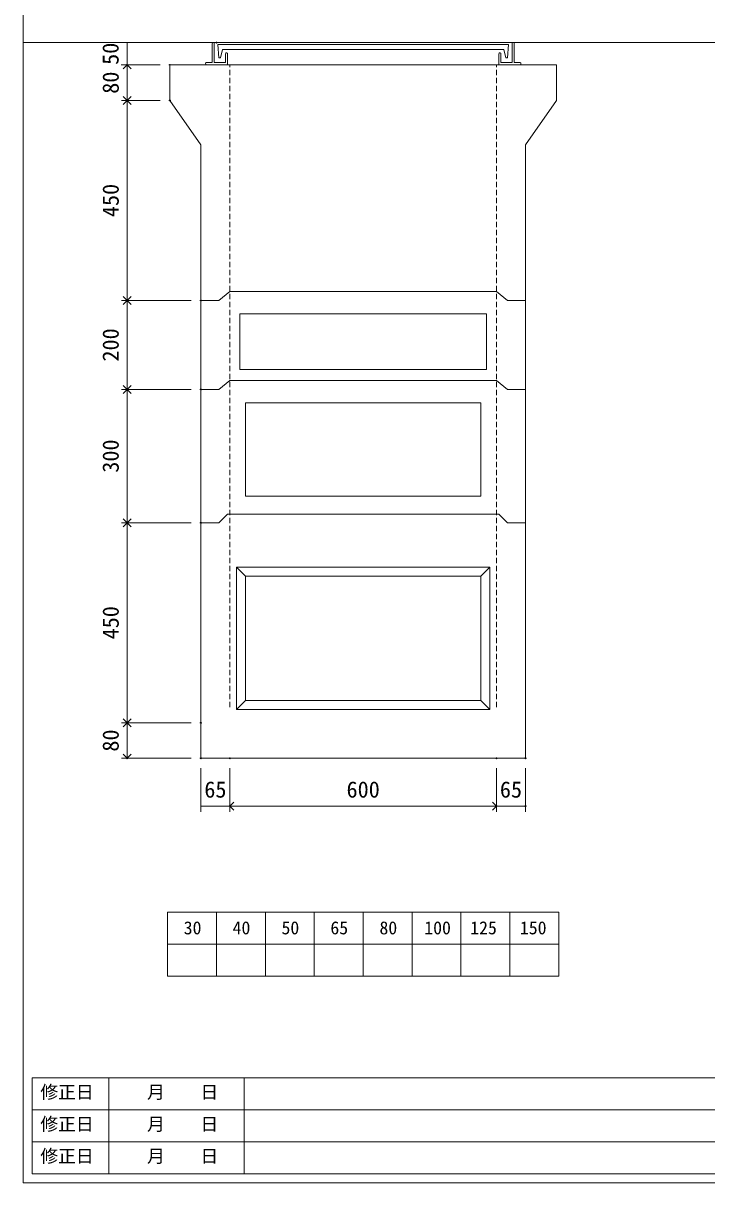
# Model space of a CAD drawing. Units: millimetres, scale not verified. Extents: x -4890 to 4890, y -2296 to 2296.
# Drawn here: x -1230 to 308, y -1979 to 630 of the extents above; entities that cross this region are included whole.
import ezdxf
from ezdxf.enums import TextEntityAlignment as Align

# ---------------------------------------------------------------- set-up
doc = ezdxf.new("R2010")
doc.units = ezdxf.units.MM
doc.header["$LTSCALE"] = 10
doc.header["$PDMODE"] = 32
doc.header["$PDSIZE"] = 2
for name, pattern in [('DASHED1', [1.8, 1.2, -0.6]), ('USER2', [50.8, 31.75, -6.35, 6.35, -6.35]), ('USER5', [3.185, 0.01, -3.175])]:
    doc.linetypes.add(name, pattern=pattern)
for name, color, linetype, lineweight in [('0-0_0', 6, 'USER2', 18), ('0-2_waku', 7, 'Continuous', 18), ('0-3_gaikei', 7, 'Continuous', 18), ('0-4_kakure', 7, 'USER5', 18), ('0-5_sunpou', 7, 'Continuous', 5), ('0-9_uchigawa', 6, 'Continuous', 18), ('0-B_futa', 3, 'Continuous', 18), ('0-C_GL', 4, 'Continuous', 18), ('0-E_文字１', 7, 'Continuous', 18)]:
    doc.layers.add(name, color=color, linetype=linetype, lineweight=lineweight)
doc.layers.add('0-1_Defpoints', color=7, linetype='Continuous')
doc.styles.add('ＭＳ ゴシック', font='')
doc.styles.get('ＭＳ ゴシック').set_extended_font_data('MS Gothic')

# ---------------------------------------------------------------- blocks, each defined once
blk = doc.blocks.new('D44')
at = {"layer": '0-1_Defpoints'}
for p in [(617.33, 1184.36), (682.33, 1184.36), (682.33, 1076.89)]:
    blk.add_point(p, dxfattribs=at)
at = {"layer": '0-5_sunpou'}
for p, q in [((617.33, 1162.36), (617.33, 1063.89)), ((682.33, 1162.36), (682.33, 1063.89)), ((617.33, 1076.89), (682.33, 1076.89))]:
    blk.add_line(p, q, dxfattribs=at)
at = {"layer": '0-5_sunpou', "style": 'ＭＳ ゴシック'}
blk.add_text('65', height=36.66, dxfattribs=at).set_placement((624.83, 1084.89), align=Align.BOTTOM_LEFT)
blk = doc.blocks.new('_Open90')
at = {"layer": '0-5_sunpou'}
blk.add_line((0, 0), (-1, 0), dxfattribs=at)
blk.add_lwpolyline([(-0.5, 0.5), (0, 0), (-0.5, -0.5)], dxfattribs=at)
blk = doc.blocks.new('D45')
at = {"layer": '0-1_Defpoints'}
for p in [(682.33, 1184.36), (1282.33, 1184.36), (1282.33, 1076.89)]:
    blk.add_point(p, dxfattribs=at)
at = {"layer": '0-5_sunpou'}
for p, q in [((682.33, 1162.36), (682.33, 1063.89)), ((1282.33, 1162.36), (1282.33, 1063.89)), ((700.33, 1076.89), (1264.33, 1076.89))]:
    blk.add_line(p, q, dxfattribs=at)
at = {"layer": '0-5_sunpou', "xscale": 18, "yscale": 18, "rotation": 180}
blk.add_blockref('_Open90', (682.33, 1076.89), dxfattribs=at)
at = {"layer": '0-5_sunpou', "xscale": 18, "yscale": 18}
blk.add_blockref('_Open90', (1282.33, 1076.89), dxfattribs=at)
at = {"layer": '0-5_sunpou', "style": 'ＭＳ ゴシック'}
blk.add_text('600', height=36.66, dxfattribs=at).set_placement((944.83, 1084.89), align=Align.BOTTOM_LEFT)
blk = doc.blocks.new('D46')
at = {"layer": '0-1_Defpoints'}
for p in [(1282.33, 1184.36), (1347.33, 1184.36), (1347.33, 1076.89)]:
    blk.add_point(p, dxfattribs=at)
at = {"layer": '0-5_sunpou'}
for p, q in [((1282.33, 1162.36), (1282.33, 1063.89)), ((1347.33, 1162.36), (1347.33, 1063.89)), ((1282.33, 1076.89), (1347.33, 1076.89))]:
    blk.add_line(p, q, dxfattribs=at)
at = {"layer": '0-5_sunpou', "style": 'ＭＳ ゴシック'}
blk.add_text('65', height=36.66, dxfattribs=at).set_placement((1289.83, 1084.89), align=Align.BOTTOM_LEFT)
blk = doc.blocks.new('D75')
at = {"layer": '0-1_Defpoints'}
for p in [(547.33, 2744.36), (451.3, 2664.36), (547.33, 2664.36)]:
    blk.add_point(p, dxfattribs=at)
at = {"layer": '0-5_sunpou'}
for p, q in [((525.33, 2744.36), (438.3, 2744.36)), ((451.3, 2726.36), (451.3, 2682.36)), ((525.33, 2664.36), (438.3, 2664.36))]:
    blk.add_line(p, q, dxfattribs=at)
at = {"layer": '0-5_sunpou', "xscale": 18, "yscale": 18}
for p, rotation in [((451.3, 2744.36), 90), ((451.3, 2664.36), 270)]:
    blk.add_blockref('_Open90', p, dxfattribs=dict(at, rotation=rotation))
at = {"layer": '0-5_sunpou', "style": 'ＭＳ ゴシック'}
blk.add_text('80', height=36.66, rotation=90, dxfattribs=at).set_placement((443.3, 2679.36), align=Align.BOTTOM_LEFT)
blk = doc.blocks.new('D76')
at = {"layer": '0-1_Defpoints'}
for p in [(547.33, 2664.36), (451.3, 2214.36), (617.33, 2214.36)]:
    blk.add_point(p, dxfattribs=at)
at = {"layer": '0-5_sunpou'}
for p, q in [((525.33, 2664.36), (438.3, 2664.36)), ((451.3, 2646.36), (451.3, 2232.36)), ((595.33, 2214.36), (438.3, 2214.36))]:
    blk.add_line(p, q, dxfattribs=at)
at = {"layer": '0-5_sunpou', "xscale": 18, "yscale": 18}
for p, rotation in [((451.3, 2664.36), 90), ((451.3, 2214.36), 270)]:
    blk.add_blockref('_Open90', p, dxfattribs=dict(at, rotation=rotation))
at = {"layer": '0-5_sunpou', "style": 'ＭＳ ゴシック'}
blk.add_text('450', height=36.66, rotation=90, dxfattribs=at).set_placement((443.3, 2401.86), align=Align.BOTTOM_LEFT)
blk = doc.blocks.new('D77')
at = {"layer": '0-1_Defpoints'}
for p in [(617.33, 2214.36), (451.3, 2014.36), (617.33, 2014.36)]:
    blk.add_point(p, dxfattribs=at)
at = {"layer": '0-5_sunpou'}
for p, q in [((595.33, 2214.36), (438.3, 2214.36)), ((451.3, 2196.36), (451.3, 2032.36)), ((595.33, 2014.36), (438.3, 2014.36))]:
    blk.add_line(p, q, dxfattribs=at)
at = {"layer": '0-5_sunpou', "xscale": 18, "yscale": 18}
for p, rotation in [((451.3, 2214.36), 90), ((451.3, 2014.36), 270)]:
    blk.add_blockref('_Open90', p, dxfattribs=dict(at, rotation=rotation))
at = {"layer": '0-5_sunpou', "style": 'ＭＳ ゴシック'}
blk.add_text('200', height=36.66, rotation=90, dxfattribs=at).set_placement((443.3, 2076.86), align=Align.BOTTOM_LEFT)
blk = doc.blocks.new('D78')
at = {"layer": '0-1_Defpoints'}
for p in [(617.33, 2014.36), (451.3, 1714.36), (617.33, 1714.36)]:
    blk.add_point(p, dxfattribs=at)
at = {"layer": '0-5_sunpou'}
for p, q in [((595.33, 2014.36), (438.3, 2014.36)), ((451.3, 1996.36), (451.3, 1732.36)), ((595.33, 1714.36), (438.3, 1714.36))]:
    blk.add_line(p, q, dxfattribs=at)
at = {"layer": '0-5_sunpou', "xscale": 18, "yscale": 18}
for p, rotation in [((451.3, 2014.36), 90), ((451.3, 1714.36), 270)]:
    blk.add_blockref('_Open90', p, dxfattribs=dict(at, rotation=rotation))
at = {"layer": '0-5_sunpou', "style": 'ＭＳ ゴシック'}
blk.add_text('300', height=36.66, rotation=90, dxfattribs=at).set_placement((443.3, 1826.86), align=Align.BOTTOM_LEFT)
blk = doc.blocks.new('D79')
at = {"layer": '0-1_Defpoints'}
for p in [(617.33, 1714.36), (451.3, 1264.36), (617.33, 1264.36)]:
    blk.add_point(p, dxfattribs=at)
at = {"layer": '0-5_sunpou'}
for p, q in [((595.33, 1714.36), (438.3, 1714.36)), ((451.3, 1696.36), (451.3, 1282.36)), ((595.33, 1264.36), (438.3, 1264.36))]:
    blk.add_line(p, q, dxfattribs=at)
at = {"layer": '0-5_sunpou', "xscale": 18, "yscale": 18}
for p, rotation in [((451.3, 1714.36), 90), ((451.3, 1264.36), 270)]:
    blk.add_blockref('_Open90', p, dxfattribs=dict(at, rotation=rotation))
at = {"layer": '0-5_sunpou', "style": 'ＭＳ ゴシック'}
blk.add_text('450', height=36.66, rotation=90, dxfattribs=at).set_placement((443.3, 1451.86), align=Align.BOTTOM_LEFT)
blk = doc.blocks.new('D80')
at = {"layer": '0-1_Defpoints'}
for p in [(617.33, 1264.36), (451.3, 1184.36), (617.33, 1184.36)]:
    blk.add_point(p, dxfattribs=at)
at = {"layer": '0-5_sunpou'}
for p, q in [((595.33, 1264.36), (438.3, 1264.36)), ((451.3, 1246.36), (451.3, 1202.36)), ((595.33, 1184.36), (438.3, 1184.36))]:
    blk.add_line(p, q, dxfattribs=at)
at = {"layer": '0-5_sunpou', "xscale": 18, "yscale": 18}
for p, rotation in [((451.3, 1264.36), 90), ((451.3, 1184.36), 270)]:
    blk.add_blockref('_Open90', p, dxfattribs=dict(at, rotation=rotation))
at = {"layer": '0-5_sunpou', "style": 'ＭＳ ゴシック'}
blk.add_text('80', height=36.66, rotation=90, dxfattribs=at).set_placement((443.3, 1199.36), align=Align.BOTTOM_LEFT)
blk = doc.blocks.new('D56')
at = {"layer": '0-1_Defpoints'}
for p in [(652.33, 2794.36), (451.03, 2744.36), (547.33, 2744.36)]:
    blk.add_point(p, dxfattribs=at)
at = {"layer": '0-5_sunpou'}
for p, q in [((630.33, 2794.36), (438.03, 2794.36)), ((451.03, 2794.36), (451.03, 2744.36)), ((525.33, 2744.36), (438.03, 2744.36))]:
    blk.add_line(p, q, dxfattribs=at)
at = {"layer": '0-5_sunpou', "style": 'ＭＳ ゴシック'}
blk.add_text('50', height=36.66, rotation=90, dxfattribs=at).set_placement((443.03, 2744.36), align=Align.BOTTOM_LEFT)

msp = doc.modelspace()

# ---------------------------------------------------------------- linework, layer by layer
at = {"layer": '0-0_0'}
for p, q in [((-742.17, -24.04), (-742.17, -149.04)), ((-742.17, -24.04), (-464.67, -24.04)), ((-187.17, -24.04), (-464.67, -24.04)), ((-187.17, -24.04), (-187.17, -149.04)), ((-742.17, -149.04), (-464.67, -149.04)), ((-187.17, -149.04), (-464.67, -149.04)), ((-729.67, -224.04), (-464.67, -224.04)), ((-729.67, -224.04), (-729.67, -434.04)), ((-199.67, -224.04), (-464.67, -224.04)), ((-199.67, -224.04), (-199.67, -434.04)), ((-729.67, -434.04), (-464.67, -434.04)), ((-199.67, -434.04), (-464.67, -434.04))]:
    msp.add_line(p, q, dxfattribs=at)
at = {"layer": '0-0_0', "color": 7, "linetype": 'Continuous'}
for p, q in [((-789.67, -194.04), (-764.67, -174.04)), ((-764.67, -174.04), (-164.67, -174.04)), ((-164.67, -174.04), (-139.67, -194.04)), ((-829.67, -194.04), (-789.67, -194.04)), ((-829.67, -194.04), (-789.67, -194.04)), ((-139.67, -194.04), (-99.67, -194.04)), ((-99.67, -194.04), (-139.67, -194.04)), ((-99.67, -194.04), (-139.67, -194.04))]:
    msp.add_line(p, q, dxfattribs=at)
msp.add_lwpolyline([(-139.67, -194.04), (-99.67, -194.04), (-139.67, -194.04)], dxfattribs=at)
at = {"layer": '0-2_waku'}
for p, q in [((-1229.68, 2295.96), (-1229.68, -1979.04)), ((-1229.68, 2295.96), (-1229.68, -1979.04)), ((-904.67, -1370.04), (-24.67, -1370.04)), ((-904.67, -1370.04), (-904.67, -1514.04)), ((-904.67, -1370.04), (-904.67, -1514.04)), ((-904.67, -1370.04), (-904.67, -1514.04)), ((-904.67, -1370.04), (-904.67, -1514.04)), ((-794.67, -1370.04), (-794.67, -1514.04)), ((-684.67, -1370.04), (-684.67, -1514.04)), ((-684.67, -1370.04), (-684.67, -1514.04)), ((-574.67, -1370.04), (-574.67, -1514.04)), ((-464.67, -1370.04), (-464.67, -1514.04)), ((-354.67, -1370.04), (-354.67, -1514.04)), ((-244.67, -1370.04), (-244.67, -1514.04)), ((-134.67, -1370.04), (-134.67, -1514.04)), ((-24.67, -1370.04), (-24.67, -1514.04)), ((-904.67, -1442.04), (-24.67, -1442.04)), ((-904.67, -1514.04), (-24.67, -1514.04)), ((-1209.68, -1743.04), (-1209.68, -1959.04)), ((-1209.68, -1743.04), (818.32, -1743.04)), ((-1037.18, -1743.04), (-1037.18, -1959.04)), ((-732.18, -1743.04), (-732.18, -1959.04)), ((-732.18, -1743.04), (-732.18, -1959.04)), ((-1209.68, -1815.04), (818.32, -1815.04)), ((-1209.68, -1887.04), (530.32, -1887.04)), ((-1229.68, -1979.04), (4890.32, -1979.04)), ((-1229.68, -1979.04), (4890.32, -1979.04)), ((-1209.68, -1959.04), (818.32, -1959.04))]:
    msp.add_line(p, q, dxfattribs=at)
at = {"layer": '0-3_gaikei'}
for p, q in [((-899.67, 535.96), (-899.67, 455.96)), ((-899.67, 535.96), (-789.67, 535.96)), ((-899.67, 535.96), (-789.67, 535.96)), ((-899.67, 535.96), (-789.67, 535.96)), ((-899.67, 535.96), (-789.67, 535.96)), ((-899.67, 535.96), (-789.67, 535.96)), ((-899.67, 535.96), (-29.67, 535.96)), ((-899.67, 535.96), (-789.67, 535.96)), ((-899.67, 535.96), (-789.67, 535.96)), ((-899.67, 535.96), (-789.67, 535.96)), ((-899.67, 535.96), (-29.67, 535.96)), ((-864.67, 535.96), (-64.67, 535.96)), ((-864.67, 535.96), (-64.67, 535.96)), ((-864.67, 535.96), (-64.67, 535.96)), ((-864.67, 535.96), (-64.67, 535.96)), ((-29.67, 535.96), (-139.67, 535.96)), ((-29.67, 535.96), (-139.67, 535.96)), ((-29.67, 535.96), (-139.67, 535.96)), ((-29.67, 535.96), (-139.67, 535.96)), ((-29.67, 535.96), (-139.67, 535.96)), ((-29.67, 535.96), (-139.67, 535.96)), ((-29.67, 535.96), (-29.67, 455.96)), ((-899.67, 455.96), (-829.67, 355.96)), ((-29.67, 455.96), (-99.67, 355.96)), ((-829.67, 355.96), (-829.67, -1024.04)), ((-99.67, 355.96), (-99.67, -1024.04)), ((-829.67, 5.96), (-789.67, 5.96)), ((-829.67, 5.96), (-789.67, 5.96)), ((-789.67, 5.96), (-764.67, 25.96)), ((-764.67, 25.96), (-164.67, 25.96)), ((-164.67, 25.96), (-139.67, 5.96)), ((-139.67, 5.96), (-99.67, 5.96)), ((-99.67, 5.96), (-139.67, 5.96)), ((-99.67, 5.96), (-139.67, 5.96)), ((-829.67, -494.04), (-789.67, -494.04)), ((-829.67, -494.04), (-789.67, -494.04)), ((-829.67, -494.04), (-789.67, -494.04)), ((-829.67, -494.04), (-789.67, -494.04)), ((-829.67, -494.04), (-789.67, -494.04)), ((-829.67, -494.04), (-789.67, -494.04)), ((-769.67, -475.04), (-789.67, -494.04)), ((-769.67, -475.04), (-789.67, -494.04)), ((-769.67, -475.04), (-789.67, -494.04)), ((-769.67, -475.04), (-789.67, -494.04)), ((-769.67, -475.04), (-789.67, -494.04)), ((-769.67, -475.04), (-789.67, -494.04)), ((-769.67, -475.04), (-159.67, -475.04)), ((-769.67, -475.04), (-159.67, -475.04)), ((-139.67, -494.04), (-159.67, -475.04)), ((-139.67, -494.04), (-159.67, -475.04)), ((-139.67, -494.04), (-99.67, -494.04)), ((-99.67, -494.04), (-139.67, -494.04)), ((-99.67, -494.04), (-139.67, -494.04)), ((-99.67, -494.04), (-139.67, -494.04)), ((-139.67, -494.04), (-99.67, -494.04)), ((-99.67, -494.04), (-139.67, -494.04)), ((-99.67, -494.04), (-139.67, -494.04)), ((-99.67, -494.04), (-139.67, -494.04)), ((-829.67, -1024.04), (-99.67, -1024.04))]:
    msp.add_line(p, q, dxfattribs=at)
for points in [[(-139.67, 5.96), (-99.67, 5.96), (-139.67, 5.96)], [(-139.67, -494.04), (-159.67, -475.04), (-139.67, -494.04)], [(-139.67, -494.04), (-159.67, -475.04), (-139.67, -494.04)], [(-139.67, -494.04), (-99.67, -494.04), (-139.67, -494.04)], [(-139.67, -494.04), (-99.67, -494.04), (-139.67, -494.04)]]:
    msp.add_lwpolyline(points, dxfattribs=at)
at = {"layer": '0-4_kakure', "linetype": 'DASHED1', "lineweight": 5}
for p, q in [((-764.67, -909.04), (-764.67, 535.96)), ((-164.67, -909.04), (-164.67, 535.96))]:
    msp.add_line(p, q, dxfattribs=at)
at = {"layer": '0-9_uchigawa'}
for p, q in [((-749.67, -594.04), (-749.67, -914.04)), ((-749.67, -594.04), (-179.67, -594.04)), ((-749.67, -594.04), (-729.67, -614.04)), ((-199.67, -614.04), (-179.67, -594.04)), ((-179.67, -594.04), (-179.67, -914.04)), ((-729.67, -614.04), (-729.67, -894.04)), ((-729.67, -614.04), (-729.67, -894.04)), ((-729.67, -614.04), (-199.67, -614.04)), ((-199.67, -614.04), (-199.67, -894.04)), ((-199.67, -614.04), (-199.67, -894.04)), ((-749.67, -914.04), (-729.67, -894.04)), ((-729.67, -894.04), (-464.67, -894.04)), ((-464.67, -894.04), (-199.67, -894.04)), ((-179.67, -914.04), (-199.67, -894.04)), ((-749.67, -914.04), (-464.67, -914.04)), ((-464.67, -914.04), (-179.67, -914.04))]:
    msp.add_line(p, q, dxfattribs=at)
at = {"layer": '0-B_futa'}
for p, q in [((-804.67, 583.96), (-804.67, 540.96)), ((-802.67, 585.96), (-799.67, 585.96)), ((-799.67, 585.96), (-799.67, 540.96)), ((-791.86, 581.46), (-137.53, 581.46)), ((-791.86, 581.46), (-789.37, 551.46)), ((-137.53, 581.46), (-139.78, 551.46)), ((-129.67, 585.96), (-129.67, 540.96)), ((-129.67, 585.96), (-126.67, 585.96)), ((-124.67, 583.96), (-124.67, 540.96)), ((-789.37, 551.46), (-785.66, 551.46)), ((-781.34, 570.46), (-785.66, 551.46)), ((-781.34, 570.46), (-148, 570.46)), ((-774.67, 560.96), (-774.67, 540.96)), ((-772.67, 562.96), (-771.67, 562.96)), ((-769.67, 560.96), (-769.67, 535.96)), ((-159.67, 560.96), (-159.67, 535.96)), ((-156.67, 562.96), (-157.67, 562.96)), ((-154.67, 560.96), (-154.67, 540.96)), ((-148, 570.46), (-143.68, 551.46)), ((-139.78, 551.46), (-143.68, 551.46)), ((-819.67, 538.96), (-819.67, 537.96)), ((-817.67, 540.96), (-804.67, 540.96)), ((-769.67, 535.96), (-817.67, 535.96)), ((-799.67, 540.96), (-774.67, 540.96)), ((-159.67, 535.96), (-111.67, 535.96)), ((-129.67, 540.96), (-154.67, 540.96)), ((-111.67, 540.96), (-124.67, 540.96)), ((-109.67, 538.96), (-109.67, 537.96))]:
    msp.add_line(p, q, dxfattribs=at)
for centre, start, end in [((-802.67, 583.96), 90, 180), ((-126.67, 583.96), 0, 90), ((-772.67, 560.96), 90, 180), ((-771.67, 560.96), 0, 90), ((-157.67, 560.96), 90, 180), ((-156.67, 560.96), 0, 90), ((-817.67, 538.96), 90, 180), ((-817.67, 537.96), 180, 270), ((-111.67, 538.96), 0, 90), ((-111.67, 537.96), 270, 0)]:
    msp.add_arc(centre, 2, start, end, dxfattribs=at)
at = {"layer": '0-C_GL'}
msp.add_line((-1229.68, 585.96), (4890.32, 585.96), dxfattribs=at)
msp.add_line((-1229.68, 585.96), (4890.32, 585.96), dxfattribs=at)

# ---------------------------------------------------------------- block references
at = {"layer": '0-5_sunpou'}
for name in ['D56', 'D75', 'D76', 'D77', 'D78', 'D79', 'D80', 'D44', 'D45', 'D46']:
    msp.add_blockref(name, (-1447, -2208.4), dxfattribs=at)

# ---------------------------------------------------------------- texts
at = {"layer": '0-E_文字１', "style": 'ＭＳ ゴシック'}
for s, p in [('30', (-868.48, -1428.86)), ('40', (-758.48, -1428.86)), ('50', (-648.48, -1428.86)), ('65', (-538.48, -1428.86)), ('80', (-428.07, -1428.86)), ('100', (-327.2, -1428.86)), ('125', (-223.81, -1428.86)), ('150', (-112.05, -1428.86)), ('修正日', (-1191.03, -1798.33)), ('\u3000\u3000月\u3000\u3000日', (-1030.88, -1798.33)), ('修正日', (-1191.03, -1870.33)), ('\u3000\u3000月\u3000\u3000日', (-1030.88, -1870.33)), ('修正日', (-1191.03, -1942.33)), ('\u3000\u3000月\u3000\u3000日', (-1030.88, -1942.33))]:
    msp.add_text(s, height=29.33, dxfattribs=at).set_placement(p, align=Align.BOTTOM_LEFT)

doc.saveas('drawing.dxf')
